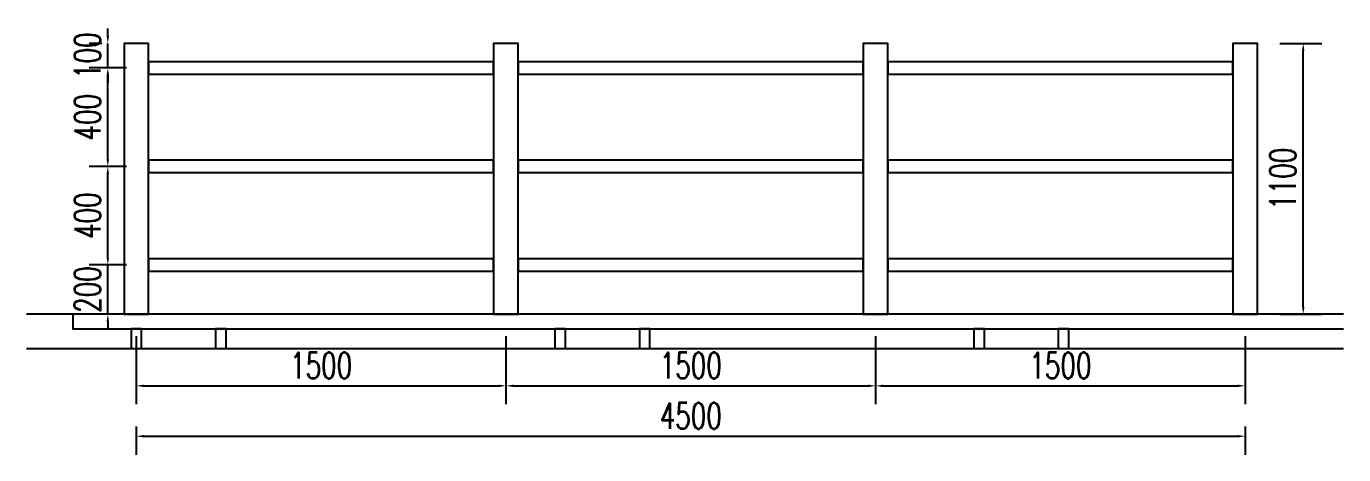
# Model space of a CAD drawing. Header units: millimetres. Extents: x -1546798 to -962116, y 1297493 to 1531173.
# Drawn here: x -1255248 to -1249902, y 1322569 to 1324309 of the extents above; entities that cross this region are included whole.
import ezdxf

# ---------------------------------------------------------------- set-up
doc = ezdxf.new("R2010")
doc.units = ezdxf.units.MM
doc.header["$LTSCALE"] = 10
doc.layers.get('0').update_dxf_attribs({"linetype": 'CONTINUOUS'})
doc.layers.get('DEFPOINTS').update_dxf_attribs({"linetype": 'CONTINUOUS'})
for name, color, linetype in [('W-PLASTIC_RAILINGS塑木栏杆', 6, 'CONTINUOUS'), ('W-STEEL_FRAME钢架', 3, 'CONTINUOUS'), ('W-STEEL_KEEL钢龙骨', 5, 'CONTINUOUS')]:
    doc.layers.add(name, color=color, linetype=linetype)
doc.styles.add('STANDARD_T3', font='simplex.shx', dxfattribs={"width": 0.7, "bigfont": 'gbcbig.shx'})
doc.dimstyles.new('W&&30', dxfattribs={"dimtxt": 105, "dimasz": 30, "dimexe": 75, "dimexo": 90, "dimgap": 30, "dimtad": 1, "dimdec": 0, "dimzin": 0, "dimdsep": 46, "dimtxsty": 'STANDARD_T3', "dimcen": 0.09, "dimclrd": 1, "dimclre": 1, "dimclrt": 7, "dimazin": 2, "dimtfac": 1, "dimtdec": 0, "dimtix": 1, "dimtmove": 1, "dimatfit": 3, "dimfxl": 100, "dimtolj": 1, "dimtzin": 0, "dimarcsym": 0})

# ---------------------------------------------------------------- blocks, each defined once
blk = doc.blocks.new('*D238')
at = {"color": 1, "lineweight": -2, "transparency": 16777216}
for p, q in [((-1254917.1, 1323370.1), (-1254917.1, 1323400.1)), ((-1254841.4, 1323340.1), (-1254992.1, 1323340.1)), ((-1254917.1, 1323140.1), (-1254917.1, 1323340.1)), ((-1254941.4, 1323140.1), (-1254992.1, 1323140.1)), ((-1254917.1, 1323110.1), (-1254917.1, 1323080.1))]:
    blk.add_line(p, q, dxfattribs=at)
at = {"color": 1, "transparency": 16777216}
for points in [[(-1254922.1, 1323370.1), (-1254912.1, 1323370.1), (-1254917.1, 1323340.1)], [(-1254922.1, 1323110.1), (-1254912.1, 1323110.1), (-1254917.1, 1323140.1)]]:
    blk.add_solid(points, dxfattribs=at)
at = {"layer": 'DEFPOINTS', "color": 0, "transparency": 16777216}
for p in [(-1254917.1, 1323340.1), (-1254751.4, 1323340.1), (-1254851.4, 1323140.1)]:
    blk.add_point(p, dxfattribs=at)
at = {"color": 7, "transparency": 16777216, "insert": (-1254999.6, 1323240.1), "char_height": 105, "attachment_point": 5, "rotation": 90, "style": 'STANDARD_T3'}
blk.add_mtext('\\A1;200', dxfattribs=at)
blk = doc.blocks.new('*D239')
at = {"color": 1, "lineweight": -2, "transparency": 16777216}
for p, q in [((-1254841.4, 1323740.1), (-1254992.1, 1323740.1)), ((-1254917.1, 1323370.1), (-1254917.1, 1323710.1)), ((-1254841.4, 1323340.1), (-1254992.1, 1323340.1))]:
    blk.add_line(p, q, dxfattribs=at)
at = {"color": 1, "transparency": 16777216}
for points in [[(-1254922.1, 1323710.1), (-1254912.1, 1323710.1), (-1254917.1, 1323740.1)], [(-1254922.1, 1323370.1), (-1254912.1, 1323370.1), (-1254917.1, 1323340.1)]]:
    blk.add_solid(points, dxfattribs=at)
at = {"layer": 'DEFPOINTS', "color": 0, "transparency": 16777216}
for p in [(-1254917.1, 1323740.1), (-1254751.4, 1323740.1), (-1254751.4, 1323340.1)]:
    blk.add_point(p, dxfattribs=at)
at = {"color": 7, "transparency": 16777216, "insert": (-1254999.6, 1323540.1), "char_height": 105, "attachment_point": 5, "rotation": 90, "style": 'STANDARD_T3'}
blk.add_mtext('\\A1;400', dxfattribs=at)
blk = doc.blocks.new('*D240')
at = {"color": 1, "lineweight": -2, "transparency": 16777216}
for p, q in [((-1254841.4, 1324140.1), (-1254992.1, 1324140.1)), ((-1254917.1, 1323770.1), (-1254917.1, 1324110.1)), ((-1254841.4, 1323740.1), (-1254992.1, 1323740.1))]:
    blk.add_line(p, q, dxfattribs=at)
at = {"color": 1, "transparency": 16777216}
for points in [[(-1254922.1, 1324110.1), (-1254912.1, 1324110.1), (-1254917.1, 1324140.1)], [(-1254922.1, 1323770.1), (-1254912.1, 1323770.1), (-1254917.1, 1323740.1)]]:
    blk.add_solid(points, dxfattribs=at)
at = {"layer": 'DEFPOINTS', "color": 0, "transparency": 16777216}
for p in [(-1254917.1, 1324140.1), (-1254751.4, 1324140.1), (-1254751.4, 1323740.1)]:
    blk.add_point(p, dxfattribs=at)
at = {"color": 7, "transparency": 16777216, "insert": (-1254999.6, 1323940.1), "char_height": 105, "attachment_point": 5, "rotation": 90, "style": 'STANDARD_T3'}
blk.add_mtext('\\A1;400', dxfattribs=at)
blk = doc.blocks.new('*D241')
at = {"color": 1, "lineweight": -2, "transparency": 16777216}
for p, q in [((-1254917.1, 1324270.1), (-1254917.1, 1324300.1)), ((-1254941.4, 1324240.1), (-1254992.1, 1324240.1)), ((-1254917.1, 1324140.1), (-1254917.1, 1324240.1)), ((-1254841.4, 1324140.1), (-1254992.1, 1324140.1)), ((-1254917.1, 1324110.1), (-1254917.1, 1324080.1))]:
    blk.add_line(p, q, dxfattribs=at)
at = {"color": 1, "transparency": 16777216}
for points in [[(-1254922.1, 1324270.1), (-1254912.1, 1324270.1), (-1254917.1, 1324240.1)], [(-1254922.1, 1324110.1), (-1254912.1, 1324110.1), (-1254917.1, 1324140.1)]]:
    blk.add_solid(points, dxfattribs=at)
at = {"layer": 'DEFPOINTS', "color": 0, "transparency": 16777216}
for p in [(-1254917.1, 1324240.1), (-1254851.4, 1324240.1), (-1254751.4, 1324140.1)]:
    blk.add_point(p, dxfattribs=at)
at = {"color": 7, "transparency": 16777216, "insert": (-1254999.6, 1324190.1), "char_height": 105, "attachment_point": 5, "rotation": 90, "style": 'STANDARD_T3'}
blk.add_mtext('\\A1;100', dxfattribs=at)
blk = doc.blocks.new('*D302')
at = {"color": 1, "lineweight": -2, "transparency": 16777216}
for p, q in [((-1250161.4, 1324240.1), (-1249990.9, 1324240.1)), ((-1250065.9, 1323170.1), (-1250065.9, 1324210.1)), ((-1250161.4, 1323140.1), (-1249990.9, 1323140.1))]:
    blk.add_line(p, q, dxfattribs=at)
at = {"color": 1, "transparency": 16777216}
for points in [[(-1250070.9, 1324210.1), (-1250060.9, 1324210.1), (-1250065.9, 1324240.1)], [(-1250070.9, 1323170.1), (-1250060.9, 1323170.1), (-1250065.9, 1323140.1)]]:
    blk.add_solid(points, dxfattribs=at)
at = {"layer": 'DEFPOINTS', "color": 0, "transparency": 16777216}
for p in [(-1250251.4, 1324240.1, 0), (-1250065.9, 1324240.1), (-1250251.4, 1323140.1, 0)]:
    blk.add_point(p, dxfattribs=at)
at = {"color": 7, "transparency": 16777216, "insert": (-1250148.4, 1323690.1), "char_height": 105, "attachment_point": 5, "rotation": 90, "style": 'STANDARD_T3'}
blk.add_mtext('\\A1;1100', dxfattribs=at)
blk = doc.blocks.new('*D303')
at = {"color": 1, "lineweight": -2, "transparency": 16777216}
for p, q in [((-1254801.4, 1323050.1), (-1254801.4, 1322774)), ((-1253301.4, 1323050.1), (-1253301.4, 1322774)), ((-1254771.4, 1322849), (-1253331.4, 1322849))]:
    blk.add_line(p, q, dxfattribs=at)
at = {"color": 1, "transparency": 16777216}
for points in [[(-1254771.4, 1322854), (-1254771.4, 1322844), (-1254801.4, 1322849)], [(-1253331.4, 1322854), (-1253331.4, 1322844), (-1253301.4, 1322849)]]:
    blk.add_solid(points, dxfattribs=at)
at = {"layer": 'DEFPOINTS', "color": 0, "transparency": 16777216}
for p in [(-1254801.4, 1323140.1, 0), (-1253301.4, 1323140.1, 0), (-1253301.4, 1322849)]:
    blk.add_point(p, dxfattribs=at)
at = {"color": 7, "transparency": 16777216, "insert": (-1254051.4, 1322931.5), "char_height": 105, "attachment_point": 5, "style": 'STANDARD_T3'}
blk.add_mtext('\\A1;1500', dxfattribs=at)
blk = doc.blocks.new('*D304')
at = {"color": 1, "lineweight": -2, "transparency": 16777216}
for p, q in [((-1253301.4, 1323050.1), (-1253301.4, 1322774)), ((-1251801.4, 1323050.1), (-1251801.4, 1322774)), ((-1253271.4, 1322849), (-1251831.4, 1322849))]:
    blk.add_line(p, q, dxfattribs=at)
at = {"color": 1, "transparency": 16777216}
for points in [[(-1253271.4, 1322854), (-1253271.4, 1322844), (-1253301.4, 1322849)], [(-1251831.4, 1322854), (-1251831.4, 1322844), (-1251801.4, 1322849)]]:
    blk.add_solid(points, dxfattribs=at)
at = {"layer": 'DEFPOINTS', "color": 0, "transparency": 16777216}
for p in [(-1253301.4, 1323140.1, 0), (-1251801.4, 1323140.1, 0), (-1251801.4, 1322849)]:
    blk.add_point(p, dxfattribs=at)
at = {"color": 7, "transparency": 16777216, "insert": (-1252551.4, 1322931.5), "char_height": 105, "attachment_point": 5, "style": 'STANDARD_T3'}
blk.add_mtext('\\A1;1500', dxfattribs=at)
blk = doc.blocks.new('*D305')
at = {"color": 1, "lineweight": -2, "transparency": 16777216}
for p, q in [((-1251801.4, 1323050.1), (-1251801.4, 1322774)), ((-1250301.4, 1323050.1), (-1250301.4, 1322774)), ((-1251771.4, 1322849), (-1250331.4, 1322849))]:
    blk.add_line(p, q, dxfattribs=at)
at = {"color": 1, "transparency": 16777216}
for points in [[(-1251771.4, 1322854), (-1251771.4, 1322844), (-1251801.4, 1322849)], [(-1250331.4, 1322854), (-1250331.4, 1322844), (-1250301.4, 1322849)]]:
    blk.add_solid(points, dxfattribs=at)
at = {"layer": 'DEFPOINTS', "color": 0, "transparency": 16777216}
for p in [(-1251801.4, 1323140.1, 0), (-1250301.4, 1323140.1, 0), (-1250301.4, 1322849)]:
    blk.add_point(p, dxfattribs=at)
at = {"color": 7, "transparency": 16777216, "insert": (-1251051.4, 1322931.5), "char_height": 105, "attachment_point": 5, "style": 'STANDARD_T3'}
blk.add_mtext('\\A1;1500', dxfattribs=at)
blk = doc.blocks.new('*D306')
at = {"color": 1, "lineweight": -2, "transparency": 16777216}
for p, q in [((-1254801.4, 1322684), (-1254801.4, 1322569.3)), ((-1250301.4, 1322684), (-1250301.4, 1322569.3)), ((-1254771.4, 1322644.3), (-1250331.4, 1322644.3))]:
    blk.add_line(p, q, dxfattribs=at)
at = {"color": 1, "transparency": 16777216}
for points in [[(-1254771.4, 1322649.3), (-1254771.4, 1322639.3), (-1254801.4, 1322644.3)], [(-1250331.4, 1322649.3), (-1250331.4, 1322639.3), (-1250301.4, 1322644.3)]]:
    blk.add_solid(points, dxfattribs=at)
at = {"layer": 'DEFPOINTS', "color": 0, "transparency": 16777216}
for p in [(-1254801.4, 1322774), (-1250301.4, 1322774), (-1250301.4, 1322644.3)]:
    blk.add_point(p, dxfattribs=at)
at = {"color": 7, "transparency": 16777216, "insert": (-1252551.4, 1322726.8), "char_height": 105, "attachment_point": 5, "style": 'STANDARD_T3'}
blk.add_mtext('\\A1;4500', dxfattribs=at)

msp = doc.modelspace()

# ---------------------------------------------------------------- linework, layer by layer
at = {"layer": 'W-PLASTIC_RAILINGS塑木栏杆', "elevation": 0}
for points in [[(-1254851.4, 1323140.1), (-1254751.4, 1323140.1), (-1254751.4, 1324240.1), (-1254851.4, 1324240.1)], [(-1253351.4, 1323140.1), (-1253251.4, 1323140.1), (-1253251.4, 1324240.1), (-1253351.4, 1324240.1)], [(-1251851.4, 1323140.1), (-1251751.4, 1323140.1), (-1251751.4, 1324240.1), (-1251851.4, 1324240.1)], [(-1250351.4, 1323140.1), (-1250251.4, 1323140.1), (-1250251.4, 1324240.1), (-1250351.4, 1324240.1)], [(-1254751.4, 1324115.1), (-1253351.4, 1324115.1), (-1253351.4, 1324165.1), (-1254751.4, 1324165.1)], [(-1253251.4, 1324115.1), (-1251851.4, 1324115.1), (-1251851.4, 1324165.1), (-1253251.4, 1324165.1)], [(-1251751.4, 1324115.1), (-1250351.4, 1324115.1), (-1250351.4, 1324165.1), (-1251751.4, 1324165.1)], [(-1254751.4, 1323715.1), (-1253351.4, 1323715.1), (-1253351.4, 1323765.1), (-1254751.4, 1323765.1)], [(-1253251.4, 1323715.1), (-1251851.4, 1323715.1), (-1251851.4, 1323765.1), (-1253251.4, 1323765.1)], [(-1251751.4, 1323715.1), (-1250351.4, 1323715.1), (-1250351.4, 1323765.1), (-1251751.4, 1323765.1)], [(-1254751.4, 1323315.1), (-1253351.4, 1323315.1), (-1253351.4, 1323365.1), (-1254751.4, 1323365.1)], [(-1253251.4, 1323315.1), (-1251851.4, 1323315.1), (-1251851.4, 1323365.1), (-1253251.4, 1323365.1)], [(-1251751.4, 1323315.1), (-1250351.4, 1323315.1), (-1250351.4, 1323365.1), (-1251751.4, 1323365.1)]]:
    msp.add_lwpolyline(points, close=True, dxfattribs=at)
at = {"layer": 'W-STEEL_FRAME钢架', "elevation": 0}
for points in [[(-1249901.9, 1323140.1), (-1255247.7, 1323140.1)], [(-1255247.7, 1323000.1), (-1249901.9, 1323000.1)]]:
    msp.add_lwpolyline(points, dxfattribs=at)
at = {"layer": 'W-STEEL_FRAME钢架', "color": 1, "elevation": 0}
for points in [[(-1254822.9, 1323000.1), (-1254779.9, 1323000.1), (-1254779.9, 1323080.1), (-1254822.9, 1323080.1)], [(-1254479.9, 1323000.1), (-1254436.9, 1323000.1), (-1254436.9, 1323080.1), (-1254479.9, 1323080.1)], [(-1253102.9, 1323000.1), (-1253059.9, 1323000.1), (-1253059.9, 1323080.1), (-1253102.9, 1323080.1)], [(-1252759.9, 1323000.1), (-1252716.9, 1323000.1), (-1252716.9, 1323080.1), (-1252759.9, 1323080.1)], [(-1251402.9, 1323000.1), (-1251359.9, 1323000.1), (-1251359.9, 1323080.1), (-1251402.9, 1323080.1)], [(-1251059.9, 1323000.1), (-1251016.9, 1323000.1), (-1251016.9, 1323080.1), (-1251059.9, 1323080.1)]]:
    msp.add_lwpolyline(points, close=True, dxfattribs=at)
at = {"layer": 'W-STEEL_KEEL钢龙骨', "elevation": 0}
msp.add_lwpolyline([(-1249901.9, 1323140.1), (-1255059.6, 1323140.1), (-1255059.6, 1323080.1), (-1249901.9, 1323080.1)], dxfattribs=at)

# ---------------------------------------------------------------- dimensions: what is measured, and where the dimension line sits
for base, p1, p2, picture, middle in [((-1254917.1, 1324240.1, 0), (-1254751.4, 1324140.1, 0), (-1254851.4, 1324240.1, 0), '*D241', (-1254999.6, 1324190.1, 0)), ((-1250065.9, 1324240.1), (-1250251.4, 1323140.1, 0), (-1250251.4, 1324240.1, 0), '*D302', (-1250148.4, 1323690.1)), ((-1254917.1, 1324140.1, 0), (-1254751.4, 1323740.1, 0), (-1254751.4, 1324140.1, 0), '*D240', (-1254999.6, 1323940.1, 0)), ((-1254917.1, 1323740.1, 0), (-1254751.4, 1323340.1, 0), (-1254751.4, 1323740.1, 0), '*D239', (-1254999.6, 1323540.1, 0)), ((-1254917.1, 1323340.1, 0), (-1254851.4, 1323140.1, 0), (-1254751.4, 1323340.1, 0), '*D238', (-1254999.6, 1323240.1, 0))]:
    dim = msp.add_linear_dim(base=base, p1=p1, p2=p2, angle=90, dimstyle='W&&30')
    dim.commit()
    dim.dimension.update_dxf_attribs({"geometry": picture, "text_midpoint": middle})
for base, p1, p2, picture, middle in [((-1253301.4, 1322849), (-1254801.4, 1323140.1, 0), (-1253301.4, 1323140.1, 0), '*D303', (-1254051.4, 1322931.5)), ((-1251801.4, 1322849), (-1253301.4, 1323140.1, 0), (-1251801.4, 1323140.1, 0), '*D304', (-1252551.4, 1322931.5)), ((-1250301.4, 1322849), (-1251801.4, 1323140.1, 0), (-1250301.4, 1323140.1, 0), '*D305', (-1251051.4, 1322931.5)), ((-1250301.4, 1322644.3), (-1254801.4, 1322774), (-1250301.4, 1322774), '*D306', (-1252551.4, 1322726.8))]:
    dim = msp.add_linear_dim(base=base, p1=p1, p2=p2, dimstyle='W&&30')
    dim.commit()
    dim.dimension.update_dxf_attribs({"geometry": picture, "text_midpoint": middle})

doc.saveas('drawing.dxf')
